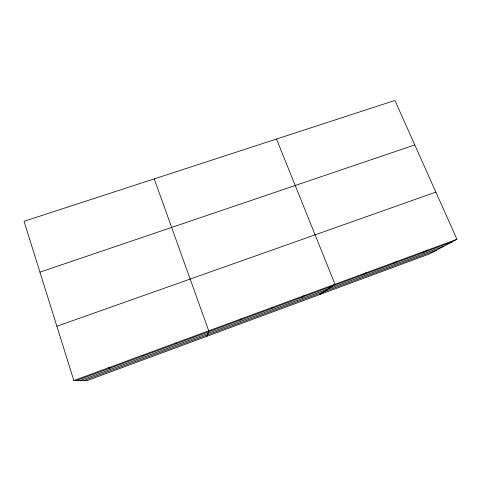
<?xml version="1.0" encoding="UTF-8"?>
<svg xmlns="http://www.w3.org/2000/svg" width="481" height="481" viewBox="0 0 481 481"><rect width="100%" height="100%" fill="white"/><g stroke="black" fill="none" stroke-linecap="round" stroke-linejoin="round"><path stroke-width="0.72" d="M206.98 336.255L208.73 330.82L154.239 178.878M240.073 320.166L241.071 318.891M271.242 308.664L272.889 307.161M301.924 297.342L304.196 295.617M319.793 294.522L335.004 284.259L276.503 139.033M362.752 274.904L366.233 272.745M392.893 263.78L396.963 261.411M422.558 252.838L427.194 250.264M456.95 239.291L429.491 253.938L87.35 380.507L73.852 380.549L24.05 221.302L394.913 100.451L456.95 239.291L73.852 380.549M76.425 380.543L451.767 242.057M80.273 380.531L443.963 246.218M83.983 380.519L436.405 250.252M56.872 326.256L435.864 192.099M39.947 272.144L414.778 144.913M108.423 367.803L110.233 368.067M142.418 355.267L143.494 355.796M175.848 342.941L176.208 343.729"/></g></svg>
